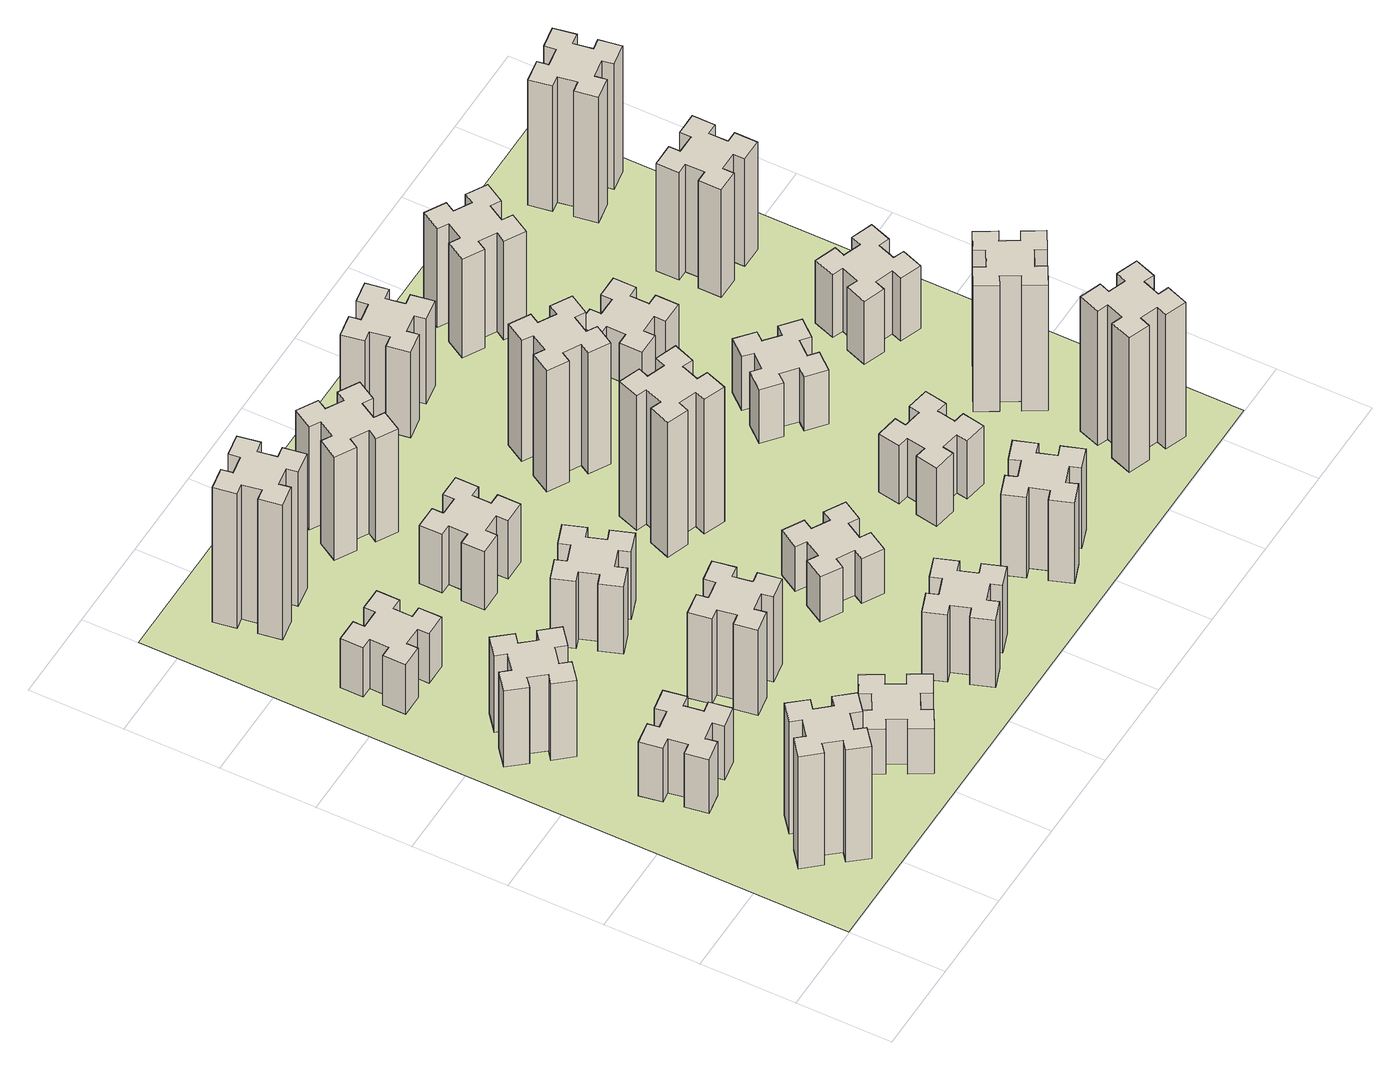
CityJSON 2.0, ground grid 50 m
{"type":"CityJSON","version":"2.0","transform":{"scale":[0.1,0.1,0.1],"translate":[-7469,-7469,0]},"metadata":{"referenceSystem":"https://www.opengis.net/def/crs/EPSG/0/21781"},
"CityObjects":{
"building1":{"type":"Building","attributes":{"class":"1000","function":"1000","usage":"1000","yearOfConstruction":2016,"roofType":"1000","measuredHeight":75,"storeysAboveGround":30,"storeysBelowGround":0},"geometry":[{"type":"Solid","lod":"1","boundaries":[[[[0,1,2,3,4,5,6,7,8,9,10,11,12,13,14,15,16,17,18,19]],[[17,16,20,21]],[[16,15,22,20]],[[15,14,23,22]],[[14,13,24,23]],[[13,12,25,24]],[[12,11,26,25]],[[11,10,27,26]],[[10,9,28,27]],[[9,8,29,28]],[[8,7,30,29]],[[7,6,31,30]],[[6,5,32,31]],[[5,4,33,32]],[[4,3,34,33]],[[3,2,35,34]],[[2,1,36,35]],[[1,0,37,36]],[[0,19,38,37]],[[19,18,39,38]],[[18,17,21,39]],[[24,25,26,27,28,29,30,31,32,33,34,35,36,37,38,39,21,20,22,23]]]]}]},
"building2":{"type":"Building","attributes":{"class":"1000","function":"1000","usage":"1000","yearOfConstruction":2016,"roofType":"1000","measuredHeight":36,"storeysAboveGround":30,"storeysBelowGround":0},"geometry":[{"type":"Solid","lod":"1","boundaries":[[[[40,41,42,43,44,45,46,47,48,49,50,51,52,53,54,55,56,57,58,59]],[[57,56,60,61]],[[56,55,62,60]],[[55,54,63,62]],[[54,53,64,63]],[[53,52,65,64]],[[52,51,66,65]],[[51,50,67,66]],[[50,49,68,67]],[[49,48,69,68]],[[48,47,70,69]],[[47,46,71,70]],[[46,45,72,71]],[[45,44,73,72]],[[44,43,74,73]],[[43,42,75,74]],[[42,41,76,75]],[[41,40,77,76]],[[40,59,78,77]],[[59,58,79,78]],[[58,57,61,79]],[[64,65,66,67,68,69,70,71,72,73,74,75,76,77,78,79,61,60,62,63]]]]}]},
"building3":{"type":"Building","attributes":{"class":"1000","function":"1000","usage":"1000","yearOfConstruction":2016,"roofType":"1000","measuredHeight":51,"storeysAboveGround":30,"storeysBelowGround":0},"geometry":[{"type":"Solid","lod":"1","boundaries":[[[[80,81,82,83,84,85,86,87,88,89,90,91,92,93,94,95,96,97,98,99]],[[97,96,100,101]],[[96,95,102,100]],[[95,94,103,102]],[[94,93,104,103]],[[93,92,105,104]],[[92,91,106,105]],[[91,90,107,106]],[[90,89,108,107]],[[89,88,109,108]],[[88,87,110,109]],[[87,86,111,110]],[[86,85,112,111]],[[85,84,113,112]],[[84,83,114,113]],[[83,82,115,114]],[[82,81,116,115]],[[81,80,117,116]],[[80,99,118,117]],[[99,98,119,118]],[[98,97,101,119]],[[104,105,106,107,108,109,110,111,112,113,114,115,116,117,118,119,101,100,102,103]]]]}]},
"building4":{"type":"Building","attributes":{"class":"1000","function":"1000","usage":"1000","yearOfConstruction":2016,"roofType":"1000","measuredHeight":33,"storeysAboveGround":30,"storeysBelowGround":0},"geometry":[{"type":"Solid","lod":"1","boundaries":[[[[120,121,122,123,124,125,126,127,128,129,130,131,132,133,134,135,136,137,138,139]],[[137,136,140,141]],[[136,135,142,140]],[[135,134,143,142]],[[134,133,144,143]],[[133,132,145,144]],[[132,131,146,145]],[[131,130,147,146]],[[130,129,148,147]],[[129,128,149,148]],[[128,127,150,149]],[[127,126,151,150]],[[126,125,152,151]],[[125,124,153,152]],[[124,123,154,153]],[[123,122,155,154]],[[122,121,156,155]],[[121,120,157,156]],[[120,139,158,157]],[[139,138,159,158]],[[138,137,141,159]],[[144,145,146,147,148,149,150,151,152,153,154,155,156,157,158,159,141,140,142,143]]]]}]},
"building5":{"type":"Building","attributes":{"class":"1000","function":"1000","usage":"1000","yearOfConstruction":2016,"roofType":"1000","measuredHeight":30,"storeysAboveGround":30,"storeysBelowGround":0},"geometry":[{"type":"Solid","lod":"1","boundaries":[[[[160,161,162,163,164,165,166,167,168,169,170,171,172,173,174,175,176,177,178,179]],[[177,176,180,181]],[[176,175,182,180]],[[175,174,183,182]],[[174,173,184,183]],[[173,172,185,184]],[[172,171,186,185]],[[171,170,187,186]],[[170,169,188,187]],[[169,168,189,188]],[[168,167,190,189]],[[167,166,191,190]],[[166,165,192,191]],[[165,164,193,192]],[[164,163,194,193]],[[163,162,195,194]],[[162,161,196,195]],[[161,160,197,196]],[[160,179,198,197]],[[179,178,199,198]],[[178,177,181,199]],[[184,185,186,187,188,189,190,191,192,193,194,195,196,197,198,199,181,180,182,183]]]]}]},
"building6":{"type":"Building","attributes":{"class":"1000","function":"1000","usage":"1000","yearOfConstruction":2016,"roofType":"1000","measuredHeight":90,"storeysAboveGround":30,"storeysBelowGround":0},"geometry":[{"type":"Solid","lod":"1","boundaries":[[[[200,201,202,203,204,205,206,207,208,209,210,211,212,213,214,215,216,217,218,219]],[[217,216,220,221]],[[216,215,222,220]],[[215,214,223,222]],[[214,213,224,223]],[[213,212,225,224]],[[212,211,226,225]],[[211,210,227,226]],[[210,209,228,227]],[[209,208,229,228]],[[208,207,230,229]],[[207,206,231,230]],[[206,205,232,231]],[[205,204,233,232]],[[204,203,234,233]],[[203,202,235,234]],[[202,201,236,235]],[[201,200,237,236]],[[200,219,238,237]],[[219,218,239,238]],[[218,217,221,239]],[[224,225,226,227,228,229,230,231,232,233,234,235,236,237,238,239,221,220,222,223]]]]}]},
"building7":{"type":"Building","attributes":{"class":"1000","function":"1000","usage":"1000","yearOfConstruction":2016,"roofType":"1000","measuredHeight":57,"storeysAboveGround":30,"storeysBelowGround":0},"geometry":[{"type":"Solid","lod":"1","boundaries":[[[[240,241,242,243,244,245,246,247,248,249,250,251,252,253,254,255,256,257,258,259]],[[257,256,260,261]],[[256,255,262,260]],[[255,254,263,262]],[[254,253,264,263]],[[253,252,265,264]],[[252,251,266,265]],[[251,250,267,266]],[[250,249,268,267]],[[249,248,269,268]],[[248,247,270,269]],[[247,246,271,270]],[[246,245,272,271]],[[245,244,273,272]],[[244,243,274,273]],[[243,242,275,274]],[[242,241,276,275]],[[241,240,277,276]],[[240,259,278,277]],[[259,258,279,278]],[[258,257,261,279]],[[264,265,266,267,268,269,270,271,272,273,274,275,276,277,278,279,261,260,262,263]]]]}]},
"building8":{"type":"Building","attributes":{"class":"1000","function":"1000","usage":"1000","yearOfConstruction":2016,"roofType":"1000","measuredHeight":45,"storeysAboveGround":30,"storeysBelowGround":0},"geometry":[{"type":"Solid","lod":"1","boundaries":[[[[280,281,282,283,284,285,286,287,288,289,290,291,292,293,294,295,296,297,298,299]],[[297,296,300,301]],[[296,295,302,300]],[[295,294,303,302]],[[294,293,304,303]],[[293,292,305,304]],[[292,291,306,305]],[[291,290,307,306]],[[290,289,308,307]],[[289,288,309,308]],[[288,287,310,309]],[[287,286,311,310]],[[286,285,312,311]],[[285,284,313,312]],[[284,283,314,313]],[[283,282,315,314]],[[282,281,316,315]],[[281,280,317,316]],[[280,299,318,317]],[[299,298,319,318]],[[298,297,301,319]],[[304,305,306,307,308,309,310,311,312,313,314,315,316,317,318,319,301,300,302,303]]]]}]},
"building9":{"type":"Building","attributes":{"class":"1000","function":"1000","usage":"1000","yearOfConstruction":2016,"roofType":"1000","measuredHeight":45,"storeysAboveGround":30,"storeysBelowGround":0},"geometry":[{"type":"Solid","lod":"1","boundaries":[[[[320,321,322,323,324,325,326,327,328,329,330,331,332,333,334,335,336,337,338,339]],[[337,336,340,341]],[[336,335,342,340]],[[335,334,343,342]],[[334,333,344,343]],[[333,332,345,344]],[[332,331,346,345]],[[331,330,347,346]],[[330,329,348,347]],[[329,328,349,348]],[[328,327,350,349]],[[327,326,351,350]],[[326,325,352,351]],[[325,324,353,352]],[[324,323,354,353]],[[323,322,355,354]],[[322,321,356,355]],[[321,320,357,356]],[[320,339,358,357]],[[339,338,359,358]],[[338,337,341,359]],[[344,345,346,347,348,349,350,351,352,353,354,355,356,357,358,359,341,340,342,343]]]]}]},
"building10":{"type":"Building","attributes":{"class":"1000","function":"1000","usage":"1000","yearOfConstruction":2016,"roofType":"1000","measuredHeight":39,"storeysAboveGround":30,"storeysBelowGround":0},"geometry":[{"type":"Solid","lod":"1","boundaries":[[[[360,361,362,363,364,365,366,367,368,369,370,371,372,373,374,375,376,377,378,379]],[[377,376,380,381]],[[376,375,382,380]],[[375,374,383,382]],[[374,373,384,383]],[[373,372,385,384]],[[372,371,386,385]],[[371,370,387,386]],[[370,369,388,387]],[[369,368,389,388]],[[368,367,390,389]],[[367,366,391,390]],[[366,365,392,391]],[[365,364,393,392]],[[364,363,394,393]],[[363,362,395,394]],[[362,361,396,395]],[[361,360,397,396]],[[360,379,398,397]],[[379,378,399,398]],[[378,377,381,399]],[[384,385,386,387,388,389,390,391,392,393,394,395,396,397,398,399,381,380,382,383]]]]}]},
"building11":{"type":"Building","attributes":{"class":"1000","function":"1000","usage":"1000","yearOfConstruction":2016,"roofType":"1000","measuredHeight":69,"storeysAboveGround":30,"storeysBelowGround":0},"geometry":[{"type":"Solid","lod":"1","boundaries":[[[[400,401,402,403,404,405,406,407,408,409,410,411,412,413,414,415,416,417,418,419]],[[417,416,420,421]],[[416,415,422,420]],[[415,414,423,422]],[[414,413,424,423]],[[413,412,425,424]],[[412,411,426,425]],[[411,410,427,426]],[[410,409,428,427]],[[409,408,429,428]],[[408,407,430,429]],[[407,406,431,430]],[[406,405,432,431]],[[405,404,433,432]],[[404,403,434,433]],[[403,402,435,434]],[[402,401,436,435]],[[401,400,437,436]],[[400,419,438,437]],[[419,418,439,438]],[[418,417,421,439]],[[424,425,426,427,428,429,430,431,432,433,434,435,436,437,438,439,421,420,422,423]]]]}]},
"building12":{"type":"Building","attributes":{"class":"1000","function":"1000","usage":"1000","yearOfConstruction":2016,"roofType":"1000","measuredHeight":30,"storeysAboveGround":30,"storeysBelowGround":0},"geometry":[{"type":"Solid","lod":"1","boundaries":[[[[440,441,442,443,444,445,446,447,448,449,450,451,452,453,454,455,456,457,458,459]],[[457,456,460,461]],[[456,455,462,460]],[[455,454,463,462]],[[454,453,464,463]],[[453,452,465,464]],[[452,451,466,465]],[[451,450,467,466]],[[450,449,468,467]],[[449,448,469,468]],[[448,447,470,469]],[[447,446,471,470]],[[446,445,472,471]],[[445,444,473,472]],[[444,443,474,473]],[[443,442,475,474]],[[442,441,476,475]],[[441,440,477,476]],[[440,459,478,477]],[[459,458,479,478]],[[458,457,461,479]],[[464,465,466,467,468,469,470,471,472,473,474,475,476,477,478,479,461,460,462,463]]]]}]},
"building13":{"type":"Building","attributes":{"class":"1000","function":"1000","usage":"1000","yearOfConstruction":2016,"roofType":"1000","measuredHeight":90,"storeysAboveGround":30,"storeysBelowGround":0},"geometry":[{"type":"Solid","lod":"1","boundaries":[[[[480,481,482,483,484,485,486,487,488,489,490,491,492,493,494,495,496,497,498,499]],[[497,496,500,501]],[[496,495,502,500]],[[495,494,503,502]],[[494,493,504,503]],[[493,492,505,504]],[[492,491,506,505]],[[491,490,507,506]],[[490,489,508,507]],[[489,488,509,508]],[[488,487,510,509]],[[487,486,511,510]],[[486,485,512,511]],[[485,484,513,512]],[[484,483,514,513]],[[483,482,515,514]],[[482,481,516,515]],[[481,480,517,516]],[[480,499,518,517]],[[499,498,519,518]],[[498,497,501,519]],[[504,505,506,507,508,509,510,511,512,513,514,515,516,517,518,519,501,500,502,503]]]]}]},
"building14":{"type":"Building","attributes":{"class":"1000","function":"1000","usage":"1000","yearOfConstruction":2016,"roofType":"1000","measuredHeight":54,"storeysAboveGround":30,"storeysBelowGround":0},"geometry":[{"type":"Solid","lod":"1","boundaries":[[[[520,521,522,523,524,525,526,527,528,529,530,531,532,533,534,535,536,537,538,539]],[[537,536,540,541]],[[536,535,542,540]],[[535,534,543,542]],[[534,533,544,543]],[[533,532,545,544]],[[532,531,546,545]],[[531,530,547,546]],[[530,529,548,547]],[[529,528,549,548]],[[528,527,550,549]],[[527,526,551,550]],[[526,525,552,551]],[[525,524,553,552]],[[524,523,554,553]],[[523,522,555,554]],[[522,521,556,555]],[[521,520,557,556]],[[520,539,558,557]],[[539,538,559,558]],[[538,537,541,559]],[[544,545,546,547,548,549,550,551,552,553,554,555,556,557,558,559,541,540,542,543]]]]}]},
"building15":{"type":"Building","attributes":{"class":"1000","function":"1000","usage":"1000","yearOfConstruction":2016,"roofType":"1000","measuredHeight":81,"storeysAboveGround":30,"storeysBelowGround":0},"geometry":[{"type":"Solid","lod":"1","boundaries":[[[[560,561,562,563,564,565,566,567,568,569,570,571,572,573,574,575,576,577,578,579]],[[577,576,580,581]],[[576,575,582,580]],[[575,574,583,582]],[[574,573,584,583]],[[573,572,585,584]],[[572,571,586,585]],[[571,570,587,586]],[[570,569,588,587]],[[569,568,589,588]],[[568,567,590,589]],[[567,566,591,590]],[[566,565,592,591]],[[565,564,593,592]],[[564,563,594,593]],[[563,562,595,594]],[[562,561,596,595]],[[561,560,597,596]],[[560,579,598,597]],[[579,578,599,598]],[[578,577,581,599]],[[584,585,586,587,588,589,590,591,592,593,594,595,596,597,598,599,581,580,582,583]]]]}]},
"building16":{"type":"Building","attributes":{"class":"1000","function":"1000","usage":"1000","yearOfConstruction":2016,"roofType":"1000","measuredHeight":57,"storeysAboveGround":30,"storeysBelowGround":0},"geometry":[{"type":"Solid","lod":"1","boundaries":[[[[600,601,602,603,604,605,606,607,608,609,610,611,612,613,614,615,616,617,618,619]],[[617,616,620,621]],[[616,615,622,620]],[[615,614,623,622]],[[614,613,624,623]],[[613,612,625,624]],[[612,611,626,625]],[[611,610,627,626]],[[610,609,628,627]],[[609,608,629,628]],[[608,607,630,629]],[[607,606,631,630]],[[606,605,632,631]],[[605,604,633,632]],[[604,603,634,633]],[[603,602,635,634]],[[602,601,636,635]],[[601,600,637,636]],[[600,619,638,637]],[[619,618,639,638]],[[618,617,621,639]],[[624,625,626,627,628,629,630,631,632,633,634,635,636,637,638,639,621,620,622,623]]]]}]},
"building17":{"type":"Building","attributes":{"class":"1000","function":"1000","usage":"1000","yearOfConstruction":2016,"roofType":"1000","measuredHeight":39,"storeysAboveGround":30,"storeysBelowGround":0},"geometry":[{"type":"Solid","lod":"1","boundaries":[[[[640,641,642,643,644,645,646,647,648,649,650,651,652,653,654,655,656,657,658,659]],[[657,656,660,661]],[[656,655,662,660]],[[655,654,663,662]],[[654,653,664,663]],[[653,652,665,664]],[[652,651,666,665]],[[651,650,667,666]],[[650,649,668,667]],[[649,648,669,668]],[[648,647,670,669]],[[647,646,671,670]],[[646,645,672,671]],[[645,644,673,672]],[[644,643,674,673]],[[643,642,675,674]],[[642,641,676,675]],[[641,640,677,676]],[[640,659,678,677]],[[659,658,679,678]],[[658,657,661,679]],[[664,665,666,667,668,669,670,671,672,673,674,675,676,677,678,679,661,660,662,663]]]]}]},
"building18":{"type":"Building","attributes":{"class":"1000","function":"1000","usage":"1000","yearOfConstruction":2016,"roofType":"1000","measuredHeight":36,"storeysAboveGround":30,"storeysBelowGround":0},"geometry":[{"type":"Solid","lod":"1","boundaries":[[[[680,681,682,683,684,685,686,687,688,689,690,691,692,693,694,695,696,697,698,699]],[[697,696,700,701]],[[696,695,702,700]],[[695,694,703,702]],[[694,693,704,703]],[[693,692,705,704]],[[692,691,706,705]],[[691,690,707,706]],[[690,689,708,707]],[[689,688,709,708]],[[688,687,710,709]],[[687,686,711,710]],[[686,685,712,711]],[[685,684,713,712]],[[684,683,714,713]],[[683,682,715,714]],[[682,681,716,715]],[[681,680,717,716]],[[680,699,718,717]],[[699,698,719,718]],[[698,697,701,719]],[[704,705,706,707,708,709,710,711,712,713,714,715,716,717,718,719,701,700,702,703]]]]}]},
"building19":{"type":"Building","attributes":{"class":"1000","function":"1000","usage":"1000","yearOfConstruction":2016,"roofType":"1000","measuredHeight":33,"storeysAboveGround":30,"storeysBelowGround":0},"geometry":[{"type":"Solid","lod":"1","boundaries":[[[[720,721,722,723,724,725,726,727,728,729,730,731,732,733,734,735,736,737,738,739]],[[737,736,740,741]],[[736,735,742,740]],[[735,734,743,742]],[[734,733,744,743]],[[733,732,745,744]],[[732,731,746,745]],[[731,730,747,746]],[[730,729,748,747]],[[729,728,749,748]],[[728,727,750,749]],[[727,726,751,750]],[[726,725,752,751]],[[725,724,753,752]],[[724,723,754,753]],[[723,722,755,754]],[[722,721,756,755]],[[721,720,757,756]],[[720,739,758,757]],[[739,738,759,758]],[[738,737,741,759]],[[744,745,746,747,748,749,750,751,752,753,754,755,756,757,758,759,741,740,742,743]]]]}]},
"building20":{"type":"Building","attributes":{"class":"1000","function":"1000","usage":"1000","yearOfConstruction":2016,"roofType":"1000","measuredHeight":90,"storeysAboveGround":30,"storeysBelowGround":0},"geometry":[{"type":"Solid","lod":"1","boundaries":[[[[760,761,762,763,764,765,766,767,768,769,770,771,772,773,774,775,776,777,778,779]],[[777,776,780,781]],[[776,775,782,780]],[[775,774,783,782]],[[774,773,784,783]],[[773,772,785,784]],[[772,771,786,785]],[[771,770,787,786]],[[770,769,788,787]],[[769,768,789,788]],[[768,767,790,789]],[[767,766,791,790]],[[766,765,792,791]],[[765,764,793,792]],[[764,763,794,793]],[[763,762,795,794]],[[762,761,796,795]],[[761,760,797,796]],[[760,779,798,797]],[[779,778,799,798]],[[778,777,781,799]],[[784,785,786,787,788,789,790,791,792,793,794,795,796,797,798,799,781,780,782,783]]]]}]},
"building21":{"type":"Building","attributes":{"class":"1000","function":"1000","usage":"1000","yearOfConstruction":2016,"roofType":"1000","measuredHeight":66,"storeysAboveGround":30,"storeysBelowGround":0},"geometry":[{"type":"Solid","lod":"1","boundaries":[[[[800,801,802,803,804,805,806,807,808,809,810,811,812,813,814,815,816,817,818,819]],[[817,816,820,821]],[[816,815,822,820]],[[815,814,823,822]],[[814,813,824,823]],[[813,812,825,824]],[[812,811,826,825]],[[811,810,827,826]],[[810,809,828,827]],[[809,808,829,828]],[[808,807,830,829]],[[807,806,831,830]],[[806,805,832,831]],[[805,804,833,832]],[[804,803,834,833]],[[803,802,835,834]],[[802,801,836,835]],[[801,800,837,836]],[[800,819,838,837]],[[819,818,839,838]],[[818,817,821,839]],[[824,825,826,827,828,829,830,831,832,833,834,835,836,837,838,839,821,820,822,823]]]]}]},
"building22":{"type":"Building","attributes":{"class":"1000","function":"1000","usage":"1000","yearOfConstruction":2016,"roofType":"1000","measuredHeight":84,"storeysAboveGround":30,"storeysBelowGround":0},"geometry":[{"type":"Solid","lod":"1","boundaries":[[[[840,841,842,843,844,845,846,847,848,849,850,851,852,853,854,855,856,857,858,859]],[[857,856,860,861]],[[856,855,862,860]],[[855,854,863,862]],[[854,853,864,863]],[[853,852,865,864]],[[852,851,866,865]],[[851,850,867,866]],[[850,849,868,867]],[[849,848,869,868]],[[848,847,870,869]],[[847,846,871,870]],[[846,845,872,871]],[[845,844,873,872]],[[844,843,874,873]],[[843,842,875,874]],[[842,841,876,875]],[[841,840,877,876]],[[840,859,878,877]],[[859,858,879,878]],[[858,857,861,879]],[[864,865,866,867,868,869,870,871,872,873,874,875,876,877,878,879,861,860,862,863]]]]}]},
"building23":{"type":"Building","attributes":{"class":"1000","function":"1000","usage":"1000","yearOfConstruction":2016,"roofType":"1000","measuredHeight":42,"storeysAboveGround":30,"storeysBelowGround":0},"geometry":[{"type":"Solid","lod":"1","boundaries":[[[[880,881,882,883,884,885,886,887,888,889,890,891,892,893,894,895,896,897,898,899]],[[897,896,900,901]],[[896,895,902,900]],[[895,894,903,902]],[[894,893,904,903]],[[893,892,905,904]],[[892,891,906,905]],[[891,890,907,906]],[[890,889,908,907]],[[889,888,909,908]],[[888,887,910,909]],[[887,886,911,910]],[[886,885,912,911]],[[885,884,913,912]],[[884,883,914,913]],[[883,882,915,914]],[[882,881,916,915]],[[881,880,917,916]],[[880,899,918,917]],[[899,898,919,918]],[[898,897,901,919]],[[904,905,906,907,908,909,910,911,912,913,914,915,916,917,918,919,901,900,902,903]]]]}]},
"building24":{"type":"Building","attributes":{"class":"1000","function":"1000","usage":"1000","yearOfConstruction":2016,"roofType":"1000","measuredHeight":72,"storeysAboveGround":30,"storeysBelowGround":0},"geometry":[{"type":"Solid","lod":"1","boundaries":[[[[920,921,922,923,924,925,926,927,928,929,930,931,932,933,934,935,936,937,938,939]],[[937,936,940,941]],[[936,935,942,940]],[[935,934,943,942]],[[934,933,944,943]],[[933,932,945,944]],[[932,931,946,945]],[[931,930,947,946]],[[930,929,948,947]],[[929,928,949,948]],[[928,927,950,949]],[[927,926,951,950]],[[926,925,952,951]],[[925,924,953,952]],[[924,923,954,953]],[[923,922,955,954]],[[922,921,956,955]],[[921,920,957,956]],[[920,939,958,957]],[[939,938,959,958]],[[938,937,941,959]],[[944,945,946,947,948,949,950,951,952,953,954,955,956,957,958,959,941,940,942,943]]]]}]},
"building25":{"type":"Building","attributes":{"class":"1000","function":"1000","usage":"1000","yearOfConstruction":2016,"roofType":"1000","measuredHeight":84,"storeysAboveGround":30,"storeysBelowGround":0},"geometry":[{"type":"Solid","lod":"1","boundaries":[[[[960,961,962,963,964,965,966,967,968,969,970,971,972,973,974,975,976,977,978,979]],[[977,976,980,981]],[[976,975,982,980]],[[975,974,983,982]],[[974,973,984,983]],[[973,972,985,984]],[[972,971,986,985]],[[971,970,987,986]],[[970,969,988,987]],[[969,968,989,988]],[[968,967,990,989]],[[967,966,991,990]],[[966,965,992,991]],[[965,964,993,992]],[[964,963,994,993]],[[963,962,995,994]],[[962,961,996,995]],[[961,960,997,996]],[[960,979,998,997]],[[979,978,999,998]],[[978,977,981,999]],[[984,985,986,987,988,989,990,991,992,993,994,995,996,997,998,999,981,980,982,983]]]]}]},
"landuse1":{"type":"LandUse","attributes":{"name":"plot1","function":"1010"},"geometry":[{"type":"MultiSurface","lod":"1","boundaries":[[[1000,1001,1002,1003]]]}]}
},
"vertices":[
[443,492,0],[366,427,0],[328,473,0],[236,396,0],[313,304,0],[359,343,0],[423,266,0],[377,228,0],[454,136,0],[546,213,0],[508,259,0],[584,323,0],[623,277,0],[715,354,0],[638,446,0],[592,408,0],[527,484,0],[573,523,0],[496,615,0],[404,538,0],[527,484,750],[573,523,750],[592,408,750],[638,446,750],[715,354,750],[623,277,750],[584,323,750],[508,259,750],[546,213,750],[454,136,750],[377,228,750],[423,266,750],[359,343,750],[313,304,750],[236,396,750],[328,473,750],[366,427,750],[443,492,750],[404,538,750],[496,615,750],
[445,998,0],[544,1016,0],[554,957,0],[672,977,0],[651,1096,0],[592,1085,0],[575,1184,0],[634,1194,0],[613,1312,0],[495,1291,0],[505,1232,0],[407,1215,0],[397,1274,0],[278,1253,0],[299,1135,0],[358,1145,0],[376,1047,0],[317,1037,0],[337,918,0],[456,939,0],[376,1047,360],[317,1037,360],[358,1145,360],[299,1135,360],[278,1253,360],[397,1274,360],[407,1215,360],[505,1232,360],[495,1291,360],[613,1312,360],[634,1194,360],[575,1184,360],[592,1085,360],[651,1096,360],[672,977,360],[554,957,360],[544,1016,360],[445,998,360],[456,939,360],[337,918,360],
[492,1888,0],[427,1964,0],[473,2003,0],[396,2095,0],[304,2018,0],[343,1972,0],[266,1907,0],[228,1953,0],[136,1876,0],[213,1784,0],[259,1823,0],[323,1746,0],[277,1708,0],[354,1616,0],[446,1693,0],[408,1739,0],[484,1803,0],[523,1757,0],[615,1834,0],[538,1926,0],[484,1803,510],[523,1757,510],[408,1739,510],[446,1693,510],[354,1616,510],[277,1708,510],[323,1746,510],[259,1823,510],[213,1784,510],[136,1876,510],[228,1953,510],[266,1907,510],[343,1972,510],[304,2018,510],[396,2095,510],[473,2003,510],[427,1964,510],[492,1888,510],[538,1926,510],[615,1834,510],
[485,2545,0],[485,2645,0],[545,2645,0],[545,2765,0],[425,2765,0],[425,2705,0],[325,2705,0],[325,2765,0],[205,2765,0],[205,2645,0],[265,2645,0],[265,2545,0],[205,2545,0],[205,2425,0],[325,2425,0],[325,2485,0],[425,2485,0],[425,2425,0],[545,2425,0],[545,2545,0],[425,2485,330],[425,2425,330],[325,2485,330],[325,2425,330],[205,2425,330],[205,2545,330],[265,2545,330],[265,2645,330],[205,2645,330],[205,2765,330],[325,2765,330],[325,2705,330],[425,2705,330],[425,2765,330],[545,2765,330],[545,2645,330],[485,2645,330],[485,2545,330],[545,2545,330],[545,2425,330],
[1104,496,0],[1017,446,0],[987,498,0],[883,438,0],[943,334,0],[995,364,0],[1045,277,0],[993,247,0],[1053,143,0],[1157,203,0],[1127,255,0],[1214,305,0],[1244,253,0],[1348,313,0],[1288,417,0],[1236,387,0],[1186,474,0],[1238,504,0],[1178,608,0],[1074,548,0],[1186,474,300],[1238,504,300],[1236,387,300],[1288,417,300],[1348,313,300],[1244,253,300],[1214,305,300],[1127,255,300],[1157,203,300],[1053,143,300],[993,247,300],[1045,277,300],[995,364,300],[943,334,300],[883,438,300],[987,498,300],[1017,446,300],[1104,496,300],[1074,548,300],[1178,608,300],
[592,3305,0],[575,3404,0],[634,3414,0],[613,3532,0],[495,3511,0],[505,3452,0],[407,3435,0],[397,3494,0],[278,3473,0],[299,3355,0],[358,3365,0],[376,3267,0],[317,3257,0],[337,3138,0],[456,3159,0],[445,3218,0],[544,3236,0],[554,3177,0],[672,3197,0],[651,3316,0],[544,3236,900],[554,3177,900],[445,3218,900],[456,3159,900],[337,3138,900],[317,3257,900],[376,3267,900],[358,3365,900],[299,3355,900],[278,3473,900],[397,3494,900],[407,3435,900],[505,3452,900],[495,3511,900],[613,3532,900],[634,3414,900],[575,3404,900],[592,3305,900],[651,3316,900],[672,3197,900],
[1232,1185,0],[1215,1284,0],[1274,1294,0],[1253,1412,0],[1135,1391,0],[1145,1332,0],[1047,1315,0],[1037,1374,0],[918,1353,0],[939,1235,0],[998,1245,0],[1016,1147,0],[957,1137,0],[977,1018,0],[1096,1039,0],[1085,1098,0],[1184,1116,0],[1194,1057,0],[1312,1077,0],[1291,1196,0],[1184,1116,570],[1194,1057,570],[1085,1098,570],[1096,1039,570],[977,1018,570],[957,1137,570],[1016,1147,570],[998,1245,570],[939,1235,570],[918,1353,570],[1037,1374,570],[1047,1315,570],[1145,1332,570],[1135,1391,570],[1253,1412,570],[1274,1294,570],[1215,1284,570],[1232,1185,570],[1291,1196,570],[1312,1077,570],
[995,1965,0],[1029,1871,0],[973,1850,0],[1014,1737,0],[1127,1779,0],[1106,1835,0],[1200,1869,0],[1220,1813,0],[1333,1854,0],[1292,1967,0],[1236,1946,0],[1202,2040,0],[1258,2060,0],[1217,2173,0],[1104,2132,0],[1125,2076,0],[1031,2042,0],[1010,2098,0],[897,2057,0],[939,1944,0],[1031,2042,450],[1010,2098,450],[1125,2076,450],[1104,2132,450],[1217,2173,450],[1258,2060,450],[1202,2040,450],[1236,1946,450],[1292,1967,450],[1333,1854,450],[1220,1813,450],[1200,1869,450],[1106,1835,450],[1127,1779,450],[1014,1737,450],[973,1850,450],[1029,1871,450],[995,1965,450],[939,1944,450],[897,2057,450],
[1876,366,0],[1842,460,0],[1898,480,0],[1857,593,0],[1744,552,0],[1765,496,0],[1671,462,0],[1650,518,0],[1537,477,0],[1579,364,0],[1635,385,0],[1669,291,0],[1613,270,0],[1654,157,0],[1767,199,0],[1746,255,0],[1840,289,0],[1860,233,0],[1973,274,0],[1932,387,0],[1840,289,450],[1860,233,450],[1746,255,450],[1767,199,450],[1654,157,450],[1613,270,450],[1669,291,450],[1635,385,450],[1579,364,450],[1537,477,450],[1650,518,450],[1671,462,450],[1765,496,450],[1744,552,450],[1857,593,450],[1898,480,450],[1842,460,450],[1876,366,450],[1932,387,450],[1973,274,450],
[1005,2645,0],[1005,2545,0],[945,2545,0],[945,2425,0],[1065,2425,0],[1065,2485,0],[1165,2485,0],[1165,2425,0],[1285,2425,0],[1285,2545,0],[1225,2545,0],[1225,2645,0],[1285,2645,0],[1285,2765,0],[1165,2765,0],[1165,2705,0],[1065,2705,0],[1065,2765,0],[945,2765,0],[945,2645,0],[1065,2705,390],[1065,2765,390],[1165,2705,390],[1165,2765,390],[1285,2765,390],[1285,2645,390],[1225,2645,390],[1225,2545,390],[1285,2545,390],[1285,2425,390],[1165,2425,390],[1165,2485,390],[1065,2485,390],[1065,2425,390],[945,2425,390],[945,2545,390],[1005,2545,390],[1005,2645,390],[945,2645,390],[945,2765,390],
[1186,3137,0],[1236,3224,0],[1288,3194,0],[1348,3298,0],[1244,3358,0],[1214,3306,0],[1127,3356,0],[1157,3408,0],[1053,3468,0],[993,3364,0],[1045,3334,0],[995,3247,0],[943,3277,0],[883,3173,0],[987,3113,0],[1017,3165,0],[1104,3115,0],[1074,3063,0],[1178,3003,0],[1238,3107,0],[1104,3115,690],[1074,3063,690],[1017,3165,690],[987,3113,690],[883,3173,690],[943,3277,690],[995,3247,690],[1045,3334,690],[993,3364,690],[1053,3468,690],[1157,3408,690],[1127,3356,690],[1214,3306,690],[1244,3358,690],[1348,3298,690],[1288,3194,690],[1236,3224,690],[1186,3137,690],[1238,3107,690],[1178,3003,690],
[1757,1045,0],[1844,995,0],[1814,943,0],[1918,883,0],[1978,987,0],[1926,1017,0],[1976,1104,0],[2028,1074,0],[2088,1178,0],[1984,1238,0],[1954,1186,0],[1867,1236,0],[1897,1288,0],[1793,1348,0],[1733,1244,0],[1785,1214,0],[1735,1127,0],[1683,1157,0],[1623,1053,0],[1727,993,0],[1735,1127,300],[1683,1157,300],[1785,1214,300],[1733,1244,300],[1793,1348,300],[1897,1288,300],[1867,1236,300],[1954,1186,300],[1984,1238,300],[2088,1178,300],[2028,1074,300],[1976,1104,300],[1926,1017,300],[1978,987,300],[1918,883,300],[1814,943,300],[1844,995,300],[1757,1045,300],[1727,993,300],[1623,1053,300],
[1940,2042,0],[1846,2076,0],[1867,2132,0],[1754,2173,0],[1713,2060,0],[1769,2040,0],[1735,1946,0],[1679,1967,0],[1637,1854,0],[1750,1813,0],[1771,1869,0],[1865,1835,0],[1844,1779,0],[1957,1737,0],[1998,1850,0],[1942,1871,0],[1976,1965,0],[2032,1944,0],[2073,2057,0],[1960,2098,0],[1976,1965,900],[2032,1944,900],[1942,1871,900],[1998,1850,900],[1957,1737,900],[1844,1779,900],[1865,1835,900],[1771,1869,900],[1750,1813,900],[1637,1854,900],[1679,1967,900],[1735,1946,900],[1769,2040,900],[1713,2060,900],[1754,2173,900],[1867,2132,900],[1846,2076,900],[1940,2042,900],[1960,2098,900],[2073,2057,900],
[2616,366,0],[2582,460,0],[2638,480,0],[2597,593,0],[2484,552,0],[2505,496,0],[2411,462,0],[2390,518,0],[2277,477,0],[2319,364,0],[2375,385,0],[2409,291,0],[2353,270,0],[2394,157,0],[2507,199,0],[2486,255,0],[2580,289,0],[2600,233,0],[2713,274,0],[2672,387,0],[2580,289,540],[2600,233,540],[2486,255,540],[2507,199,540],[2394,157,540],[2353,270,540],[2409,291,540],[2375,385,540],[2319,364,540],[2277,477,540],[2390,518,540],[2411,462,540],[2505,496,540],[2484,552,540],[2597,593,540],[2638,480,540],[2582,460,540],[2616,366,540],[2672,387,540],[2713,274,540],
[2054,2666,0],[1967,2716,0],[1997,2768,0],[1893,2828,0],[1833,2724,0],[1885,2694,0],[1835,2607,0],[1783,2637,0],[1723,2533,0],[1827,2473,0],[1857,2525,0],[1944,2475,0],[1914,2423,0],[2018,2363,0],[2078,2467,0],[2026,2497,0],[2076,2584,0],[2128,2554,0],[2188,2658,0],[2084,2718,0],[2076,2584,810],[2128,2554,810],[2026,2497,810],[2078,2467,810],[2018,2363,810],[1914,2423,810],[1944,2475,810],[1857,2525,810],[1827,2473,810],[1723,2533,810],[1783,2637,810],[1835,2607,810],[1885,2694,810],[1833,2724,810],[1893,2828,810],[1997,2768,810],[1967,2716,810],[2054,2666,810],[2084,2718,810],[2188,2658,810],
[1738,3465,0],[1756,3367,0],[1697,3357,0],[1717,3238,0],[1836,3259,0],[1825,3318,0],[1924,3336,0],[1934,3277,0],[2052,3297,0],[2031,3416,0],[1972,3405,0],[1955,3504,0],[2014,3514,0],[1993,3632,0],[1875,3611,0],[1885,3552,0],[1787,3535,0],[1777,3594,0],[1658,3573,0],[1679,3455,0],[1787,3535,570],[1777,3594,570],[1885,3552,570],[1875,3611,570],[1993,3632,570],[2014,3514,570],[1955,3504,570],[1972,3405,570],[2031,3416,570],[2052,3297,570],[1934,3277,570],[1924,3336,570],[1825,3318,570],[1836,3259,570],[1717,3238,570],[1697,3357,570],[1756,3367,570],[1738,3465,570],[1679,3455,570],[1658,3573,570],
[2496,1084,0],[2478,985,0],[2419,996,0],[2398,877,0],[2517,857,0],[2527,916,0],[2625,898,0],[2615,839,0],[2733,818,0],[2754,937,0],[2695,947,0],[2712,1045,0],[2771,1035,0],[2792,1153,0],[2674,1174,0],[2664,1115,0],[2565,1132,0],[2576,1191,0],[2457,1212,0],[2437,1094,0],[2565,1132,390],[2576,1191,390],[2664,1115,390],[2674,1174,390],[2792,1153,390],[2771,1035,390],[2712,1045,390],[2695,947,390],[2754,937,390],[2733,818,390],[2615,839,390],[2625,898,390],[2527,916,390],[2517,857,390],[2398,877,390],[2419,996,390],[2478,985,390],[2496,1084,390],[2437,1094,390],[2457,1212,390],
[2747,1746,0],[2812,1823,0],[2858,1784,0],[2935,1876,0],[2843,1953,0],[2804,1907,0],[2728,1972,0],[2766,2018,0],[2674,2095,0],[2597,2003,0],[2643,1964,0],[2579,1888,0],[2533,1926,0],[2456,1834,0],[2548,1757,0],[2586,1803,0],[2663,1739,0],[2624,1693,0],[2716,1616,0],[2793,1708,0],[2663,1739,360],[2624,1693,360],[2586,1803,360],[2548,1757,360],[2456,1834,360],[2533,1926,360],[2579,1888,360],[2643,1964,360],[2597,2003,360],[2674,2095,360],[2766,2018,360],[2728,1972,360],[2804,1907,360],[2843,1953,360],[2935,1876,360],[2858,1784,360],[2812,1823,360],[2747,1746,360],[2793,1708,360],[2716,1616,360],
[2545,2485,0],[2645,2485,0],[2645,2425,0],[2765,2425,0],[2765,2545,0],[2705,2545,0],[2705,2645,0],[2765,2645,0],[2765,2765,0],[2645,2765,0],[2645,2705,0],[2545,2705,0],[2545,2765,0],[2425,2765,0],[2425,2645,0],[2485,2645,0],[2485,2545,0],[2425,2545,0],[2425,2425,0],[2545,2425,0],[2485,2545,330],[2425,2545,330],[2485,2645,330],[2425,2645,330],[2425,2765,330],[2545,2765,330],[2545,2705,330],[2645,2705,330],[2645,2765,330],[2765,2765,330],[2765,2645,330],[2705,2645,330],[2705,2545,330],[2765,2545,330],[2765,2425,330],[2645,2425,330],[2645,2485,330],[2545,2485,330],[2545,2425,330],[2425,2425,330],
[3422,291,0],[3456,385,0],[3512,364,0],[3553,477,0],[3440,518,0],[3420,462,0],[3326,496,0],[3347,552,0],[3234,593,0],[3193,480,0],[3249,460,0],[3215,366,0],[3159,387,0],[3117,274,0],[3230,233,0],[3251,289,0],[3345,255,0],[3324,199,0],[3437,157,0],[3478,270,0],[3345,255,900],[3324,199,900],[3251,289,900],[3230,233,900],[3117,274,900],[3159,387,900],[3215,366,900],[3249,460,900],[3193,480,900],[3234,593,900],[3347,552,900],[3326,496,900],[3420,462,900],[3440,518,900],[3553,477,900],[3512,364,900],[3456,385,900],[3422,291,900],[3478,270,900],[3437,157,900],
[2594,3406,0],[2507,3456,0],[2537,3508,0],[2433,3568,0],[2373,3464,0],[2425,3434,0],[2375,3347,0],[2323,3377,0],[2263,3273,0],[2367,3213,0],[2397,3265,0],[2484,3215,0],[2454,3163,0],[2558,3103,0],[2618,3207,0],[2566,3237,0],[2616,3324,0],[2668,3294,0],[2728,3398,0],[2624,3458,0],[2616,3324,660],[2668,3294,660],[2566,3237,660],[2618,3207,660],[2558,3103,660],[2454,3163,660],[2484,3215,660],[2397,3265,660],[2367,3213,660],[2263,3273,660],[2323,3377,660],[2375,3347,660],[2425,3434,660],[2373,3464,660],[2433,3568,660],[2537,3508,660],[2507,3456,660],[2594,3406,660],[2624,3458,660],[2728,3398,660],
[3215,1004,0],[3265,917,0],[3213,887,0],[3273,783,0],[3377,843,0],[3347,895,0],[3434,945,0],[3464,893,0],[3568,953,0],[3508,1057,0],[3456,1027,0],[3406,1114,0],[3458,1144,0],[3398,1248,0],[3294,1188,0],[3324,1136,0],[3237,1086,0],[3207,1138,0],[3103,1078,0],[3163,974,0],[3237,1086,840],[3207,1138,840],[3324,1136,840],[3294,1188,840],[3398,1248,840],[3458,1144,840],[3406,1114,840],[3456,1027,840],[3508,1057,840],[3568,953,840],[3464,893,840],[3434,945,840],[3347,895,840],[3377,843,840],[3273,783,840],[3213,887,840],[3265,917,840],[3215,1004,840],[3163,974,840],[3103,1078,840],
[3420,1842,0],[3326,1876,0],[3347,1932,0],[3234,1973,0],[3193,1860,0],[3249,1840,0],[3215,1746,0],[3159,1767,0],[3117,1654,0],[3230,1613,0],[3251,1669,0],[3345,1635,0],[3324,1579,0],[3437,1537,0],[3478,1650,0],[3422,1671,0],[3456,1765,0],[3512,1744,0],[3553,1857,0],[3440,1898,0],[3456,1765,420],[3512,1744,420],[3422,1671,420],[3478,1650,420],[3437,1537,420],[3324,1579,420],[3345,1635,420],[3251,1669,420],[3230,1613,420],[3117,1654,420],[3159,1767,420],[3215,1746,420],[3249,1840,420],[3193,1860,420],[3234,1973,420],[3347,1932,420],[3326,1876,420],[3420,1842,420],[3440,1898,420],[3553,1857,420],
[3385,2705,0],[3285,2705,0],[3285,2765,0],[3165,2765,0],[3165,2645,0],[3225,2645,0],[3225,2545,0],[3165,2545,0],[3165,2425,0],[3285,2425,0],[3285,2485,0],[3385,2485,0],[3385,2425,0],[3505,2425,0],[3505,2545,0],[3445,2545,0],[3445,2645,0],[3505,2645,0],[3505,2765,0],[3385,2765,0],[3445,2645,720],[3505,2645,720],[3445,2545,720],[3505,2545,720],[3505,2425,720],[3385,2425,720],[3385,2485,720],[3285,2485,720],[3285,2425,720],[3165,2425,720],[3165,2545,720],[3225,2545,720],[3225,2645,720],[3165,2645,720],[3165,2765,720],[3285,2765,720],[3285,2705,720],[3385,2705,720],[3385,2765,720],[3505,2765,720],
[3552,3305,0],[3535,3404,0],[3594,3414,0],[3573,3532,0],[3455,3511,0],[3465,3452,0],[3367,3435,0],[3357,3494,0],[3238,3473,0],[3259,3355,0],[3318,3365,0],[3336,3267,0],[3277,3257,0],[3297,3138,0],[3416,3159,0],[3405,3218,0],[3504,3236,0],[3514,3177,0],[3632,3197,0],[3611,3316,0],[3504,3236,840],[3514,3177,840],[3405,3218,840],[3416,3159,840],[3297,3138,840],[3277,3257,840],[3336,3267,840],[3318,3365,840],[3259,3355,840],[3238,3473,840],[3357,3494,840],[3367,3435,840],[3465,3452,840],[3455,3511,840],[3573,3532,840],[3594,3414,840],[3535,3404,840],[3552,3305,840],[3611,3316,840],[3632,3197,840],
[5,3705,0],[3705,3705,0],[3705,5,0],[5,5,0]
]}
